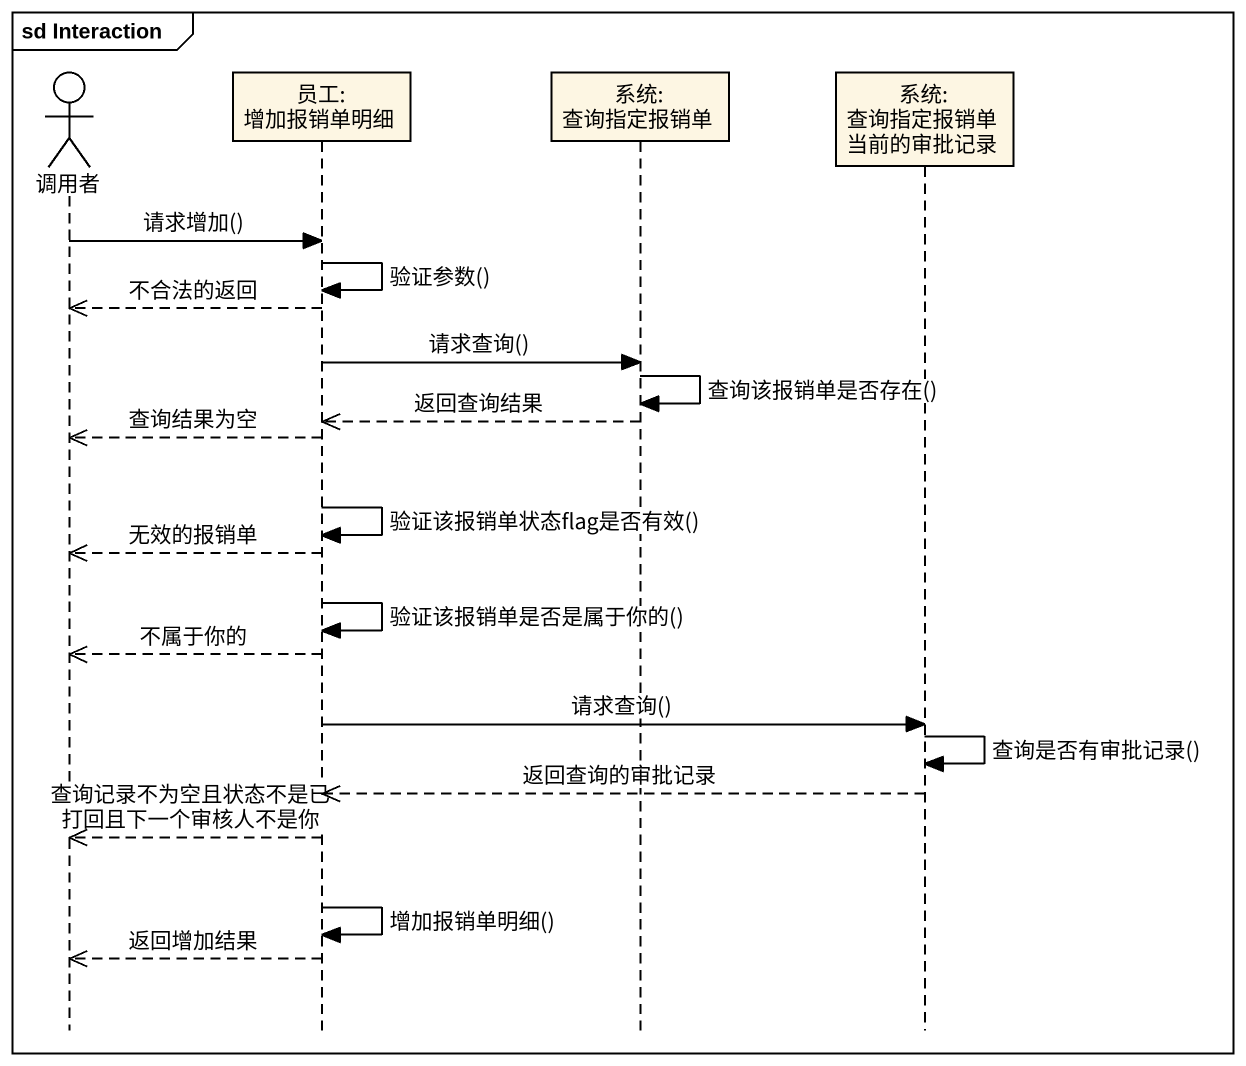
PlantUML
@startuml
mainframe sd Interaction
hide footbox
actor 调用者
participant "员工: 增加报销单明细" as 员工_增加报销单明细
participant "系统: 查询指定报销单" as 系统_查询指定报销单
participant "系统: 查询指定报销单当前的审批记录" as 系统_查询指定报销单当前的审批记录

调用者 -> 员工_增加报销单明细 : 请求增加()
员工_增加报销单明细 -> 员工_增加报销单明细 : 验证参数()
员工_增加报销单明细 -->> 调用者 : 不合法的返回
员工_增加报销单明细 -> 系统_查询指定报销单 : 请求查询()
系统_查询指定报销单 -> 系统_查询指定报销单 : 查询该报销单是否存在()
系统_查询指定报销单 -->> 员工_增加报销单明细 : 返回查询结果
员工_增加报销单明细 -->> 调用者 : 查询结果为空
员工_增加报销单明细 -> 员工_增加报销单明细 : 验证该报销单状态flag是否有效()
员工_增加报销单明细 -->> 调用者 : 无效的报销单
员工_增加报销单明细 -> 员工_增加报销单明细 : 验证该报销单是否是属于你的()
员工_增加报销单明细 -->> 调用者 : 不属于你的
员工_增加报销单明细 -> 系统_查询指定报销单当前的审批记录 : 请求查询()
系统_查询指定报销单当前的审批记录 -> 系统_查询指定报销单当前的审批记录 : 查询是否有审批记录()
系统_查询指定报销单当前的审批记录 -->> 员工_增加报销单明细 : 返回查询的审批记录
员工_增加报销单明细 -->> 调用者 : 查询记录不为空且状态不是已打回且下一个审核人不是你
员工_增加报销单明细 -> 员工_增加报销单明细 : 增加报销单明细()
员工_增加报销单明细 -->> 调用者 : 返回增加结果
@enduml
